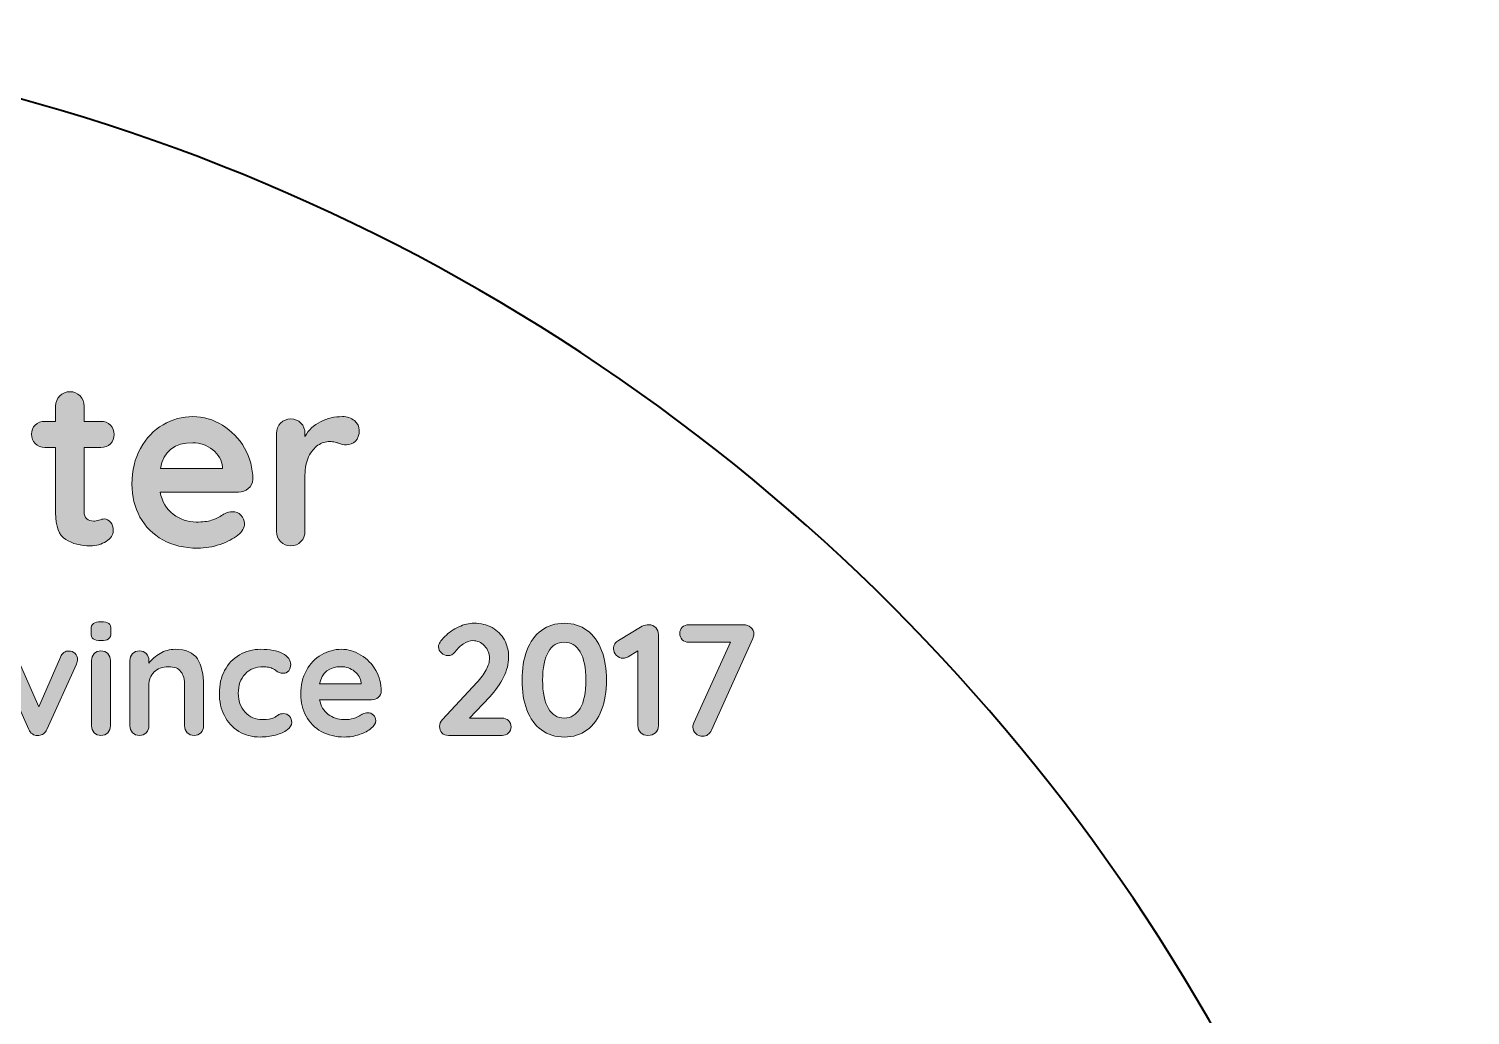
# Model space of a CAD drawing. Header units: inches. Extents: x 8 to 202, y -198 to -4.
# Drawn here: x 130.9 to 201.7, y -52.6 to -4.1 of the extents above; entities that cross this region are included whole.
import ezdxf

# ---------------------------------------------------------------- set-up
doc = ezdxf.new("R2010")
doc.units = ezdxf.units.IN
doc.header["$MEASUREMENT"] = 0
doc.layers.add('Layer 1', color=7, linetype='Continuous')
doc.layers.add('Layer 2', color=7, linetype='Continuous')

# ---------------------------------------------------------------- blocks, each defined once
blk = doc.blocks.new('block 6')
at = {"layer": 'Layer 2', "true_color": 0xffffff}
h = blk.add_hatch(color=7, dxfattribs=at)
h.dxf.hatch_style = 2
edge = h.paths.add_edge_path()
edge.add_spline(control_points=[(134.882, -28.345), (134.971, -28.449), (135.016, -28.587), (135.016, -28.758), (135.016, -28.967), (134.901, -29.144), (134.673, -29.288), (134.443, -29.431), (134.185, -29.503), (133.898, -29.503), (133.417, -29.503), (133.012, -29.4), (132.682, -29.194), (132.352, -28.989), (132.187, -28.552), (132.187, -27.885), (132.187, -27.885), (132.187, -24.672), (132.187, -24.672), (132.187, -24.672), (131.651, -24.672), (131.651, -24.672), (131.465, -24.672), (131.31, -24.61), (131.186, -24.485), (131.062, -24.361), (131, -24.206), (131, -24.02), (131, -23.841), (131.062, -23.692), (131.186, -23.572), (131.31, -23.451), (131.465, -23.391), (131.651, -23.391), (131.651, -23.391), (132.187, -23.391), (132.187, -23.391), (132.187, -23.391), (132.187, -22.646), (132.187, -22.646), (132.187, -22.444), (132.255, -22.275), (132.391, -22.14), (132.526, -22.004), (132.695, -21.936), (132.897, -21.936), (133.091, -21.936), (133.254, -22.004), (133.386, -22.14), (133.518, -22.275), (133.584, -22.444), (133.584, -22.646), (133.584, -22.646), (133.584, -23.391), (133.584, -23.391), (133.584, -23.391), (134.411, -23.391), (134.411, -23.391), (134.597, -23.391), (134.752, -23.453), (134.876, -23.577), (135, -23.702), (135.063, -23.857), (135.063, -24.043), (135.063, -24.222), (135, -24.371), (134.876, -24.491), (134.752, -24.612), (134.597, -24.672), (134.411, -24.672), (134.411, -24.672), (133.584, -24.672), (133.584, -24.672), (133.584, -24.672), (133.584, -27.827), (133.584, -27.827), (133.584, -27.99), (133.627, -28.108), (133.712, -28.182), (133.797, -28.255), (133.914, -28.292), (134.061, -28.292), (134.123, -28.292), (134.209, -28.277), (134.317, -28.246), (134.411, -28.207), (134.5, -28.187), (134.585, -28.187), (134.694, -28.187), (134.793, -28.24), (134.882, -28.345)], knot_values=[0, 0, 0, 0, 1, 1, 1, 2, 2, 2, 3, 3, 3, 4, 4, 4, 5, 5, 5, 6, 6, 6, 7, 7, 7, 8, 8, 8, 9, 9, 9, 10, 10, 10, 11, 11, 11, 12, 12, 12, 13, 13, 13, 14, 14, 14, 15, 15, 15, 16, 16, 16, 17, 17, 17, 18, 18, 18, 19, 19, 19, 20, 20, 20, 21, 21, 21, 22, 22, 22, 23, 23, 23, 24, 24, 24, 25, 25, 25, 26, 26, 26, 27, 27, 27, 28, 28, 28, 29, 29, 29, 30, 30, 30, 30], degree=3, periodic=1)
h = blk.add_hatch(color=7, dxfattribs=at)
h.dxf.hatch_style = 2
edge = h.paths.add_edge_path()
edge.add_spline(control_points=[(141.652, -26.697), (141.512, -26.814), (141.349, -26.872), (141.163, -26.872), (141.163, -26.872), (137.321, -26.872), (137.321, -26.872), (137.414, -27.33), (137.627, -27.689), (137.961, -27.949), (138.295, -28.209), (138.671, -28.339), (139.091, -28.339), (139.409, -28.339), (139.657, -28.31), (139.836, -28.252), (140.014, -28.193), (140.156, -28.131), (140.261, -28.065), (140.365, -27.999), (140.437, -27.955), (140.476, -27.931), (140.616, -27.862), (140.747, -27.827), (140.872, -27.827), (141.035, -27.827), (141.174, -27.885), (141.291, -28.001), (141.407, -28.118), (141.465, -28.253), (141.465, -28.409), (141.465, -28.618), (141.357, -28.808), (141.139, -28.979), (140.922, -29.158), (140.631, -29.309), (140.266, -29.433), (139.901, -29.557), (139.533, -29.619), (139.16, -29.619), (138.509, -29.619), (137.94, -29.484), (137.455, -29.212), (136.97, -28.94), (136.595, -28.566), (136.331, -28.089), (136.067, -27.611), (135.936, -27.074), (135.936, -26.476), (135.936, -25.809), (136.075, -25.223), (136.355, -24.718), (136.634, -24.214), (137.003, -23.828), (137.461, -23.56), (137.919, -23.292), (138.407, -23.158), (138.928, -23.158), (139.44, -23.158), (139.923, -23.298), (140.377, -23.577), (140.831, -23.857), (141.194, -24.233), (141.465, -24.707), (141.737, -25.18), (141.873, -25.692), (141.873, -26.243), (141.865, -26.43), (141.791, -26.581), (141.652, -26.697)], knot_values=[0, 0, 0, 0, 1, 1, 1, 2, 2, 2, 3, 3, 3, 4, 4, 4, 5, 5, 5, 6, 6, 6, 7, 7, 7, 8, 8, 8, 9, 9, 9, 10, 10, 10, 11, 11, 11, 12, 12, 12, 13, 13, 13, 14, 14, 14, 15, 15, 15, 16, 16, 16, 17, 17, 17, 18, 18, 18, 19, 19, 19, 20, 20, 20, 21, 21, 21, 22, 22, 22, 23, 23, 23, 23], degree=3, periodic=1)
edge = h.paths.add_edge_path()
edge.add_spline(control_points=[(137.333, -25.708), (137.333, -25.708), (140.383, -25.708), (140.383, -25.708), (140.383, -25.708), (140.383, -25.626), (140.383, -25.626), (140.352, -25.3), (140.192, -25.021), (139.905, -24.788), (139.618, -24.555), (139.292, -24.439), (138.928, -24.439), (138.027, -24.439), (137.496, -24.862), (137.333, -25.708)], knot_values=[0, 0, 0, 0, 1, 1, 1, 2, 2, 2, 3, 3, 3, 4, 4, 4, 5, 5, 5, 5], degree=3, periodic=1)
h = blk.add_hatch(color=7, dxfattribs=at)
h.dxf.hatch_style = 2
edge = h.paths.add_edge_path()
edge.add_spline(control_points=[(146.861, -23.356), (147.02, -23.488), (147.1, -23.643), (147.1, -23.822), (147.1, -24.062), (147.038, -24.243), (146.914, -24.363), (146.789, -24.484), (146.642, -24.544), (146.471, -24.544), (146.355, -24.544), (146.223, -24.517), (146.075, -24.462), (146.052, -24.454), (146, -24.439), (145.918, -24.416), (145.837, -24.392), (145.749, -24.381), (145.656, -24.381), (145.454, -24.381), (145.261, -24.443), (145.074, -24.567), (144.888, -24.691), (144.735, -24.879), (144.614, -25.131), (144.494, -25.384), (144.434, -25.684), (144.434, -26.034), (144.434, -26.034), (144.434, -28.793), (144.434, -28.793), (144.434, -28.995), (144.368, -29.164), (144.236, -29.299), (144.104, -29.435), (143.937, -29.503), (143.735, -29.503), (143.534, -29.503), (143.367, -29.435), (143.235, -29.299), (143.103, -29.164), (143.037, -28.995), (143.037, -28.793), (143.037, -28.793), (143.037, -23.985), (143.037, -23.985), (143.037, -23.783), (143.103, -23.614), (143.235, -23.478), (143.367, -23.343), (143.534, -23.275), (143.735, -23.275), (143.937, -23.275), (144.104, -23.343), (144.236, -23.478), (144.368, -23.614), (144.434, -23.783), (144.434, -23.985), (144.434, -23.985), (144.434, -24.136), (144.434, -24.136), (144.612, -23.818), (144.869, -23.575), (145.202, -23.409), (145.536, -23.242), (145.893, -23.158), (146.273, -23.158), (146.506, -23.158), (146.702, -23.224), (146.861, -23.356)], knot_values=[0, 0, 0, 0, 1, 1, 1, 2, 2, 2, 3, 3, 3, 4, 4, 4, 5, 5, 5, 6, 6, 6, 7, 7, 7, 8, 8, 8, 9, 9, 9, 10, 10, 10, 11, 11, 11, 12, 12, 12, 13, 13, 13, 14, 14, 14, 15, 15, 15, 16, 16, 16, 17, 17, 17, 18, 18, 18, 19, 19, 19, 20, 20, 20, 21, 21, 21, 22, 22, 22, 23, 23, 23, 23], degree=3, periodic=1)
h = blk.add_hatch(color=7, dxfattribs=at)
h.dxf.hatch_style = 2
edge = h.paths.add_edge_path()
edge.add_spline(control_points=[(134.035, -34.074), (133.962, -34.017), (133.926, -33.916), (133.926, -33.772), (133.926, -33.772), (133.926, -33.624), (133.926, -33.624), (133.926, -33.479), (133.965, -33.378), (134.042, -33.321), (134.12, -33.264), (134.244, -33.236), (134.415, -33.236), (134.596, -33.236), (134.723, -33.264), (134.795, -33.321), (134.868, -33.378), (134.904, -33.479), (134.904, -33.624), (134.904, -33.624), (134.904, -33.772), (134.904, -33.772), (134.904, -33.922), (134.866, -34.024), (134.791, -34.078), (134.716, -34.132), (134.588, -34.159), (134.407, -34.159), (134.231, -34.159), (134.107, -34.131), (134.035, -34.074)], knot_values=[0, 0, 0, 0, 1, 1, 1, 2, 2, 2, 3, 3, 3, 4, 4, 4, 5, 5, 5, 6, 6, 6, 7, 7, 7, 8, 8, 8, 9, 9, 9, 10, 10, 10, 10], degree=3, periodic=1)
edge = h.paths.add_edge_path()
edge.add_spline(control_points=[(134.749, -38.68), (134.661, -38.771), (134.549, -38.816), (134.415, -38.816), (134.28, -38.816), (134.169, -38.771), (134.081, -38.68), (133.993, -38.59), (133.949, -38.477), (133.949, -38.343), (133.949, -38.343), (133.949, -35.137), (133.949, -35.137), (133.949, -35.003), (133.993, -34.89), (134.081, -34.8), (134.169, -34.709), (134.28, -34.664), (134.415, -34.664), (134.549, -34.664), (134.661, -34.709), (134.749, -34.8), (134.837, -34.89), (134.881, -35.003), (134.881, -35.137), (134.881, -35.137), (134.881, -38.343), (134.881, -38.343), (134.881, -38.477), (134.837, -38.59), (134.749, -38.68)], knot_values=[0, 0, 0, 0, 1, 1, 1, 2, 2, 2, 3, 3, 3, 4, 4, 4, 5, 5, 5, 6, 6, 6, 7, 7, 7, 8, 8, 8, 9, 9, 9, 10, 10, 10, 10], degree=3, periodic=1)
h = blk.add_hatch(color=7, dxfattribs=at)
h.dxf.hatch_style = 2
edge = h.paths.add_edge_path()
edge.add_spline(control_points=[(154.431, -38.087), (154.514, -38.17), (154.555, -38.273), (154.555, -38.397), (154.555, -38.516), (154.514, -38.616), (154.431, -38.696), (154.348, -38.776), (154.245, -38.816), (154.12, -38.816), (154.12, -38.816), (151.482, -38.816), (151.482, -38.816), (151.347, -38.816), (151.241, -38.775), (151.164, -38.692), (151.086, -38.609), (151.047, -38.503), (151.047, -38.374), (151.047, -38.245), (151.094, -38.131), (151.187, -38.032), (151.187, -38.032), (152.879, -36.224), (152.879, -36.224), (153.07, -36.017), (153.221, -35.809), (153.333, -35.599), (153.444, -35.39), (153.5, -35.197), (153.5, -35.021), (153.5, -34.788), (153.417, -34.586), (153.251, -34.416), (153.086, -34.245), (152.894, -34.159), (152.677, -34.159), (152.527, -34.159), (152.375, -34.21), (152.223, -34.311), (152.07, -34.412), (151.932, -34.545), (151.807, -34.711), (151.714, -34.835), (151.596, -34.897), (151.451, -34.897), (151.337, -34.897), (151.232, -34.853), (151.136, -34.765), (151.041, -34.677), (150.993, -34.579), (150.993, -34.47), (150.993, -34.392), (151.019, -34.313), (151.07, -34.233), (151.122, -34.153), (151.2, -34.061), (151.303, -33.958), (151.5, -33.761), (151.728, -33.603), (151.986, -33.484), (152.245, -33.365), (152.493, -33.306), (152.731, -33.306), (153.072, -33.306), (153.373, -33.378), (153.631, -33.523), (153.89, -33.668), (154.089, -33.867), (154.229, -34.121), (154.369, -34.374), (154.439, -34.661), (154.439, -34.982), (154.439, -35.298), (154.355, -35.622), (154.187, -35.956), (154.019, -36.29), (153.792, -36.609), (153.507, -36.915), (153.507, -36.915), (152.522, -37.963), (152.522, -37.963), (152.522, -37.963), (154.12, -37.963), (154.12, -37.963), (154.245, -37.963), (154.348, -38.004), (154.431, -38.087)], knot_values=[0, 0, 0, 0, 1, 1, 1, 2, 2, 2, 3, 3, 3, 4, 4, 4, 5, 5, 5, 6, 6, 6, 7, 7, 7, 8, 8, 8, 9, 9, 9, 10, 10, 10, 11, 11, 11, 12, 12, 12, 13, 13, 13, 14, 14, 14, 15, 15, 15, 16, 16, 16, 17, 17, 17, 18, 18, 18, 19, 19, 19, 20, 20, 20, 21, 21, 21, 22, 22, 22, 23, 23, 23, 24, 24, 24, 25, 25, 25, 26, 26, 26, 27, 27, 27, 28, 28, 28, 29, 29, 29, 29], degree=3, periodic=1)
h = blk.add_hatch(color=7, dxfattribs=at)
h.dxf.hatch_style = 2
edge = h.paths.add_edge_path()
edge.add_spline(control_points=[(156.049, -38.545), (155.736, -38.312), (155.5, -37.985), (155.339, -37.563), (155.179, -37.141), (155.099, -36.654), (155.099, -36.1), (155.099, -35.546), (155.179, -35.059), (155.339, -34.637), (155.5, -34.215), (155.736, -33.888), (156.049, -33.655), (156.362, -33.422), (156.736, -33.306), (157.171, -33.306), (157.606, -33.306), (157.979, -33.422), (158.292, -33.655), (158.605, -33.888), (158.842, -34.215), (159.003, -34.637), (159.163, -35.059), (159.243, -35.546), (159.243, -36.1), (159.243, -36.654), (159.163, -37.141), (159.003, -37.563), (158.842, -37.985), (158.605, -38.312), (158.292, -38.545), (157.979, -38.777), (157.606, -38.894), (157.171, -38.894), (156.736, -38.894), (156.362, -38.777), (156.049, -38.545)], knot_values=[0, 0, 0, 0, 1, 1, 1, 2, 2, 2, 3, 3, 3, 4, 4, 4, 5, 5, 5, 6, 6, 6, 7, 7, 7, 8, 8, 8, 9, 9, 9, 10, 10, 10, 11, 11, 11, 12, 12, 12, 12], degree=3, periodic=1)
edge = h.paths.add_edge_path()
edge.add_spline(control_points=[(157.951, -37.489), (158.14, -37.174), (158.234, -36.71), (158.234, -36.1), (158.234, -35.489), (158.14, -35.026), (157.951, -34.711), (157.762, -34.395), (157.502, -34.237), (157.171, -34.237), (156.84, -34.237), (156.58, -34.395), (156.391, -34.711), (156.202, -35.026), (156.108, -35.489), (156.108, -36.1), (156.108, -36.71), (156.202, -37.174), (156.391, -37.489), (156.58, -37.805), (156.84, -37.963), (157.171, -37.963), (157.502, -37.963), (157.762, -37.805), (157.951, -37.489)], knot_values=[0, 0, 0, 0, 1, 1, 1, 2, 2, 2, 3, 3, 3, 4, 4, 4, 5, 5, 5, 6, 6, 6, 7, 7, 7, 8, 8, 8, 8], degree=3, periodic=1)
h = blk.add_hatch(color=7, dxfattribs=at)
h.dxf.hatch_style = 2
edge = h.paths.add_edge_path()
edge.add_spline(control_points=[(161.665, -33.519), (161.752, -33.61), (161.796, -33.722), (161.796, -33.857), (161.796, -33.857), (161.796, -38.343), (161.796, -38.343), (161.796, -38.477), (161.747, -38.59), (161.649, -38.68), (161.551, -38.771), (161.429, -38.816), (161.284, -38.816), (161.139, -38.816), (161.02, -38.771), (160.927, -38.68), (160.834, -38.59), (160.787, -38.477), (160.787, -38.343), (160.787, -38.343), (160.787, -34.664), (160.787, -34.664), (160.787, -34.664), (160.306, -34.959), (160.306, -34.959), (160.229, -35.006), (160.146, -35.029), (160.058, -35.029), (159.929, -35.029), (159.818, -34.98), (159.728, -34.881), (159.637, -34.783), (159.592, -34.675), (159.592, -34.555), (159.592, -34.473), (159.614, -34.395), (159.658, -34.323), (159.702, -34.25), (159.76, -34.193), (159.833, -34.152), (159.833, -34.152), (161.005, -33.453), (161.005, -33.453), (161.093, -33.407), (161.204, -33.383), (161.338, -33.383), (161.468, -33.383), (161.576, -33.429), (161.665, -33.519)], knot_values=[0, 0, 0, 0, 1, 1, 1, 2, 2, 2, 3, 3, 3, 4, 4, 4, 5, 5, 5, 6, 6, 6, 7, 7, 7, 8, 8, 8, 9, 9, 9, 10, 10, 10, 11, 11, 11, 12, 12, 12, 13, 13, 13, 14, 14, 14, 15, 15, 15, 16, 16, 16, 16], degree=3, periodic=1)
h = blk.add_hatch(color=7, dxfattribs=at)
h.dxf.hatch_style = 2
edge = h.paths.add_edge_path()
edge.add_spline(control_points=[(166.333, -33.511), (166.434, -33.597), (166.484, -33.707), (166.484, -33.841), (166.484, -33.909), (166.468, -33.978), (166.437, -34.051), (166.437, -34.051), (164.396, -38.56), (164.396, -38.56), (164.36, -38.653), (164.303, -38.726), (164.226, -38.777), (164.148, -38.829), (164.063, -38.855), (163.969, -38.855), (163.84, -38.855), (163.727, -38.811), (163.632, -38.723), (163.536, -38.635), (163.488, -38.529), (163.488, -38.405), (163.488, -38.333), (163.504, -38.263), (163.535, -38.195), (163.535, -38.195), (165.343, -34.237), (165.343, -34.237), (165.343, -34.237), (163.279, -34.237), (163.279, -34.237), (163.155, -34.237), (163.051, -34.196), (162.968, -34.113), (162.885, -34.03), (162.844, -33.927), (162.844, -33.803), (162.844, -33.684), (162.885, -33.584), (162.968, -33.504), (163.051, -33.424), (163.155, -33.383), (163.279, -33.383), (163.279, -33.383), (165.98, -33.383), (165.98, -33.383), (166.114, -33.383), (166.232, -33.426), (166.333, -33.511)], knot_values=[0, 0, 0, 0, 1, 1, 1, 2, 2, 2, 3, 3, 3, 4, 4, 4, 5, 5, 5, 6, 6, 6, 7, 7, 7, 8, 8, 8, 9, 9, 9, 10, 10, 10, 11, 11, 11, 12, 12, 12, 13, 13, 13, 14, 14, 14, 15, 15, 15, 16, 16, 16, 16], degree=3, periodic=1)
h = blk.add_hatch(color=7, dxfattribs=at)
h.dxf.hatch_style = 2
edge = h.paths.add_edge_path()
edge.add_spline(control_points=[(133.142, -34.792), (133.225, -34.872), (133.266, -34.972), (133.266, -35.091), (133.266, -35.153), (133.246, -35.231), (133.204, -35.324), (133.204, -35.324), (131.753, -38.521), (131.753, -38.521), (131.717, -38.609), (131.664, -38.679), (131.594, -38.731), (131.524, -38.783), (131.445, -38.811), (131.357, -38.816), (131.357, -38.816), (131.287, -38.824), (131.287, -38.824), (131.199, -38.824), (131.118, -38.797), (131.043, -38.743), (130.968, -38.688), (130.91, -38.615), (130.868, -38.521), (130.868, -38.521), (129.425, -35.324), (129.425, -35.324), (129.388, -35.241), (129.37, -35.158), (129.37, -35.075), (129.37, -34.972), (129.414, -34.877), (129.502, -34.792), (129.59, -34.707), (129.699, -34.664), (129.828, -34.664), (129.926, -34.664), (130.017, -34.69), (130.1, -34.742), (130.183, -34.793), (130.245, -34.866), (130.286, -34.959), (130.286, -34.959), (131.357, -37.411), (131.357, -37.411), (131.357, -37.411), (132.421, -34.967), (132.421, -34.967), (132.462, -34.869), (132.519, -34.793), (132.591, -34.742), (132.664, -34.69), (132.744, -34.667), (132.832, -34.672), (132.956, -34.672), (133.059, -34.712), (133.142, -34.792)], knot_values=[0, 0, 0, 0, 1, 1, 1, 2, 2, 2, 3, 3, 3, 4, 4, 4, 5, 5, 5, 6, 6, 6, 7, 7, 7, 8, 8, 8, 9, 9, 9, 10, 10, 10, 11, 11, 11, 12, 12, 12, 13, 13, 13, 14, 14, 14, 15, 15, 15, 16, 16, 16, 17, 17, 17, 18, 18, 18, 19, 19, 19, 19], degree=3, periodic=1)
h = blk.add_hatch(color=7, dxfattribs=at)
h.dxf.hatch_style = 2
edge = h.paths.add_edge_path()
edge.add_spline(control_points=[(139.149, -35.056), (139.351, -35.369), (139.452, -35.802), (139.452, -36.356), (139.452, -36.356), (139.452, -38.343), (139.452, -38.343), (139.452, -38.477), (139.408, -38.59), (139.32, -38.68), (139.232, -38.771), (139.121, -38.816), (138.986, -38.816), (138.852, -38.816), (138.74, -38.771), (138.653, -38.68), (138.564, -38.59), (138.521, -38.477), (138.521, -38.343), (138.521, -38.343), (138.521, -36.356), (138.521, -36.356), (138.521, -36.072), (138.461, -35.848), (138.342, -35.685), (138.223, -35.522), (138.019, -35.44), (137.729, -35.44), (137.429, -35.44), (137.193, -35.527), (137.023, -35.7), (136.852, -35.874), (136.767, -36.092), (136.767, -36.356), (136.767, -36.356), (136.767, -38.343), (136.767, -38.343), (136.767, -38.477), (136.723, -38.59), (136.635, -38.68), (136.547, -38.771), (136.435, -38.816), (136.301, -38.816), (136.166, -38.816), (136.055, -38.771), (135.967, -38.68), (135.879, -38.59), (135.835, -38.477), (135.835, -38.343), (135.835, -38.343), (135.835, -35.137), (135.835, -35.137), (135.835, -35.003), (135.879, -34.89), (135.967, -34.8), (136.055, -34.709), (136.166, -34.664), (136.301, -34.664), (136.435, -34.664), (136.547, -34.709), (136.635, -34.8), (136.723, -34.89), (136.767, -35.003), (136.767, -35.137), (136.767, -35.137), (136.767, -35.269), (136.767, -35.269), (136.906, -35.083), (137.089, -34.923), (137.314, -34.788), (137.539, -34.654), (137.786, -34.586), (138.055, -34.586), (138.583, -34.586), (138.947, -34.743), (139.149, -35.056)], knot_values=[0, 0, 0, 0, 1, 1, 1, 2, 2, 2, 3, 3, 3, 4, 4, 4, 5, 5, 5, 6, 6, 6, 7, 7, 7, 8, 8, 8, 9, 9, 9, 10, 10, 10, 11, 11, 11, 12, 12, 12, 13, 13, 13, 14, 14, 14, 15, 15, 15, 16, 16, 16, 17, 17, 17, 18, 18, 18, 19, 19, 19, 20, 20, 20, 21, 21, 21, 22, 22, 22, 23, 23, 23, 24, 24, 24, 25, 25, 25, 25], degree=3, periodic=1)
h = blk.add_hatch(color=7, dxfattribs=at)
h.dxf.hatch_style = 2
edge = h.paths.add_edge_path()
edge.add_spline(control_points=[(143.332, -34.792), (143.601, -34.929), (143.736, -35.112), (143.736, -35.339), (143.736, -35.453), (143.702, -35.553), (143.635, -35.638), (143.568, -35.723), (143.48, -35.766), (143.371, -35.766), (143.288, -35.766), (143.221, -35.754), (143.169, -35.731), (143.118, -35.708), (143.067, -35.677), (143.018, -35.638), (142.969, -35.599), (142.921, -35.567), (142.874, -35.541), (142.823, -35.515), (142.746, -35.492), (142.646, -35.471), (142.545, -35.451), (142.463, -35.44), (142.401, -35.44), (142.013, -35.44), (141.709, -35.56), (141.489, -35.801), (141.269, -36.042), (141.159, -36.356), (141.159, -36.744), (141.159, -37.117), (141.27, -37.426), (141.493, -37.671), (141.715, -37.917), (142, -38.04), (142.347, -38.04), (142.6, -38.04), (142.789, -38.009), (142.913, -37.947), (142.944, -37.932), (142.987, -37.904), (143.041, -37.866), (143.096, -37.827), (143.146, -37.797), (143.193, -37.776), (143.239, -37.756), (143.296, -37.745), (143.364, -37.745), (143.493, -37.745), (143.595, -37.787), (143.67, -37.869), (143.745, -37.952), (143.783, -38.058), (143.783, -38.188), (143.783, -38.312), (143.71, -38.428), (143.565, -38.537), (143.42, -38.646), (143.229, -38.732), (142.991, -38.797), (142.753, -38.862), (142.499, -38.894), (142.23, -38.894), (141.832, -38.894), (141.481, -38.801), (141.179, -38.615), (140.876, -38.428), (140.642, -38.171), (140.476, -37.842), (140.311, -37.514), (140.228, -37.148), (140.228, -36.744), (140.228, -36.325), (140.315, -35.952), (140.488, -35.626), (140.661, -35.301), (140.903, -35.046), (141.214, -34.862), (141.524, -34.678), (141.876, -34.586), (142.269, -34.586), (142.709, -34.586), (143.063, -34.655), (143.332, -34.792)], knot_values=[0, 0, 0, 0, 1, 1, 1, 2, 2, 2, 3, 3, 3, 4, 4, 4, 5, 5, 5, 6, 6, 6, 7, 7, 7, 8, 8, 8, 9, 9, 9, 10, 10, 10, 11, 11, 11, 12, 12, 12, 13, 13, 13, 14, 14, 14, 15, 15, 15, 16, 16, 16, 17, 17, 17, 18, 18, 18, 19, 19, 19, 20, 20, 20, 21, 21, 21, 22, 22, 22, 23, 23, 23, 24, 24, 24, 25, 25, 25, 26, 26, 26, 27, 27, 27, 28, 28, 28, 28], degree=3, periodic=1)
h = blk.add_hatch(color=7, dxfattribs=at)
h.dxf.hatch_style = 2
edge = h.paths.add_edge_path()
edge.add_spline(control_points=[(148.036, -36.946), (147.943, -37.023), (147.834, -37.062), (147.71, -37.062), (147.71, -37.062), (145.149, -37.062), (145.149, -37.062), (145.211, -37.368), (145.353, -37.607), (145.575, -37.78), (145.798, -37.954), (146.049, -38.04), (146.328, -38.04), (146.54, -38.04), (146.706, -38.021), (146.825, -37.982), (146.944, -37.943), (147.038, -37.902), (147.108, -37.858), (147.178, -37.814), (147.226, -37.784), (147.252, -37.768), (147.345, -37.722), (147.433, -37.699), (147.516, -37.699), (147.624, -37.699), (147.717, -37.737), (147.795, -37.815), (147.873, -37.893), (147.912, -37.983), (147.912, -38.087), (147.912, -38.226), (147.839, -38.353), (147.694, -38.467), (147.549, -38.586), (147.355, -38.687), (147.112, -38.77), (146.869, -38.852), (146.623, -38.894), (146.375, -38.894), (145.94, -38.894), (145.561, -38.803), (145.238, -38.622), (144.914, -38.441), (144.665, -38.191), (144.489, -37.873), (144.313, -37.555), (144.225, -37.197), (144.225, -36.798), (144.225, -36.353), (144.318, -35.963), (144.504, -35.626), (144.691, -35.29), (144.936, -35.033), (145.242, -34.854), (145.547, -34.676), (145.873, -34.586), (146.219, -34.586), (146.561, -34.586), (146.883, -34.68), (147.186, -34.866), (147.488, -35.052), (147.73, -35.303), (147.912, -35.619), (148.093, -35.934), (148.183, -36.276), (148.183, -36.643), (148.178, -36.767), (148.129, -36.868), (148.036, -36.946)], knot_values=[0, 0, 0, 0, 1, 1, 1, 2, 2, 2, 3, 3, 3, 4, 4, 4, 5, 5, 5, 6, 6, 6, 7, 7, 7, 8, 8, 8, 9, 9, 9, 10, 10, 10, 11, 11, 11, 12, 12, 12, 13, 13, 13, 14, 14, 14, 15, 15, 15, 16, 16, 16, 17, 17, 17, 18, 18, 18, 19, 19, 19, 20, 20, 20, 21, 21, 21, 22, 22, 22, 23, 23, 23, 23], degree=3, periodic=1)
edge = h.paths.add_edge_path()
edge.add_spline(control_points=[(145.156, -36.286), (145.156, -36.286), (147.19, -36.286), (147.19, -36.286), (147.19, -36.286), (147.19, -36.232), (147.19, -36.232), (147.169, -36.015), (147.063, -35.828), (146.871, -35.673), (146.68, -35.518), (146.463, -35.44), (146.219, -35.44), (145.619, -35.44), (145.265, -35.722), (145.156, -36.286)], knot_values=[0, 0, 0, 0, 1, 1, 1, 2, 2, 2, 3, 3, 3, 4, 4, 4, 5, 5, 5, 5], degree=3, periodic=1)
at = {"layer": 'Layer 2', "lineweight": 0}
for points, knots in [([(134.882, -28.345), (134.971, -28.449), (135.016, -28.587), (135.016, -28.758), (135.016, -28.967), (134.901, -29.144), (134.673, -29.288), (134.443, -29.431), (134.185, -29.503), (133.898, -29.503), (133.417, -29.503), (133.012, -29.4), (132.682, -29.194), (132.352, -28.989), (132.187, -28.552), (132.187, -27.885), (132.187, -27.885), (132.187, -24.672), (132.187, -24.672), (132.187, -24.672), (131.651, -24.672), (131.651, -24.672), (131.465, -24.672), (131.31, -24.61), (131.186, -24.485), (131.062, -24.361), (131, -24.206), (131, -24.02), (131, -23.841), (131.062, -23.692), (131.186, -23.572), (131.31, -23.451), (131.465, -23.391), (131.651, -23.391), (131.651, -23.391), (132.187, -23.391), (132.187, -23.391), (132.187, -23.391), (132.187, -22.646), (132.187, -22.646), (132.187, -22.444), (132.255, -22.275), (132.391, -22.14), (132.526, -22.004), (132.695, -21.936), (132.897, -21.936), (133.091, -21.936), (133.254, -22.004), (133.386, -22.14), (133.518, -22.275), (133.584, -22.444), (133.584, -22.646), (133.584, -22.646), (133.584, -23.391), (133.584, -23.391), (133.584, -23.391), (134.411, -23.391), (134.411, -23.391), (134.597, -23.391), (134.752, -23.453), (134.876, -23.577), (135, -23.702), (135.063, -23.857), (135.063, -24.043), (135.063, -24.222), (135, -24.371), (134.876, -24.491), (134.752, -24.612), (134.597, -24.672), (134.411, -24.672), (134.411, -24.672), (133.584, -24.672), (133.584, -24.672), (133.584, -24.672), (133.584, -27.827), (133.584, -27.827), (133.584, -27.99), (133.627, -28.108), (133.712, -28.182), (133.797, -28.255), (133.914, -28.292), (134.061, -28.292), (134.123, -28.292), (134.209, -28.277), (134.317, -28.246), (134.411, -28.207), (134.5, -28.187), (134.585, -28.187), (134.694, -28.187), (134.793, -28.24), (134.882, -28.345)], [0, 0, 0, 0, 1, 1, 1, 2, 2, 2, 3, 3, 3, 4, 4, 4, 5, 5, 5, 6, 6, 6, 7, 7, 7, 8, 8, 8, 9, 9, 9, 10, 10, 10, 11, 11, 11, 12, 12, 12, 13, 13, 13, 14, 14, 14, 15, 15, 15, 16, 16, 16, 17, 17, 17, 18, 18, 18, 19, 19, 19, 20, 20, 20, 21, 21, 21, 22, 22, 22, 23, 23, 23, 24, 24, 24, 25, 25, 25, 26, 26, 26, 27, 27, 27, 28, 28, 28, 29, 29, 29, 30, 30, 30, 30]), ([(141.652, -26.697), (141.512, -26.814), (141.349, -26.872), (141.163, -26.872), (141.163, -26.872), (137.321, -26.872), (137.321, -26.872), (137.414, -27.33), (137.627, -27.689), (137.961, -27.949), (138.295, -28.209), (138.671, -28.339), (139.091, -28.339), (139.409, -28.339), (139.657, -28.31), (139.836, -28.252), (140.014, -28.193), (140.156, -28.131), (140.261, -28.065), (140.365, -27.999), (140.437, -27.955), (140.476, -27.931), (140.616, -27.862), (140.747, -27.827), (140.872, -27.827), (141.035, -27.827), (141.174, -27.885), (141.291, -28.001), (141.407, -28.118), (141.465, -28.253), (141.465, -28.409), (141.465, -28.618), (141.357, -28.808), (141.139, -28.979), (140.922, -29.158), (140.631, -29.309), (140.266, -29.433), (139.901, -29.557), (139.533, -29.619), (139.16, -29.619), (138.509, -29.619), (137.94, -29.484), (137.455, -29.212), (136.97, -28.94), (136.595, -28.566), (136.331, -28.089), (136.067, -27.611), (135.936, -27.074), (135.936, -26.476), (135.936, -25.809), (136.075, -25.223), (136.355, -24.718), (136.634, -24.214), (137.003, -23.828), (137.461, -23.56), (137.919, -23.292), (138.407, -23.158), (138.928, -23.158), (139.44, -23.158), (139.923, -23.298), (140.377, -23.577), (140.831, -23.857), (141.194, -24.233), (141.465, -24.707), (141.737, -25.18), (141.873, -25.692), (141.873, -26.243), (141.865, -26.43), (141.791, -26.581), (141.652, -26.697)], [0, 0, 0, 0, 1, 1, 1, 2, 2, 2, 3, 3, 3, 4, 4, 4, 5, 5, 5, 6, 6, 6, 7, 7, 7, 8, 8, 8, 9, 9, 9, 10, 10, 10, 11, 11, 11, 12, 12, 12, 13, 13, 13, 14, 14, 14, 15, 15, 15, 16, 16, 16, 17, 17, 17, 18, 18, 18, 19, 19, 19, 20, 20, 20, 21, 21, 21, 22, 22, 22, 23, 23, 23, 23]), ([(146.861, -23.356), (147.02, -23.488), (147.1, -23.643), (147.1, -23.822), (147.1, -24.062), (147.038, -24.243), (146.914, -24.363), (146.789, -24.484), (146.642, -24.544), (146.471, -24.544), (146.355, -24.544), (146.223, -24.517), (146.075, -24.462), (146.052, -24.454), (146, -24.439), (145.918, -24.416), (145.837, -24.392), (145.749, -24.381), (145.656, -24.381), (145.454, -24.381), (145.261, -24.443), (145.074, -24.567), (144.888, -24.691), (144.735, -24.879), (144.614, -25.131), (144.494, -25.384), (144.434, -25.684), (144.434, -26.034), (144.434, -26.034), (144.434, -28.793), (144.434, -28.793), (144.434, -28.995), (144.368, -29.164), (144.236, -29.299), (144.104, -29.435), (143.937, -29.503), (143.735, -29.503), (143.534, -29.503), (143.367, -29.435), (143.235, -29.299), (143.103, -29.164), (143.037, -28.995), (143.037, -28.793), (143.037, -28.793), (143.037, -23.985), (143.037, -23.985), (143.037, -23.783), (143.103, -23.614), (143.235, -23.478), (143.367, -23.343), (143.534, -23.275), (143.735, -23.275), (143.937, -23.275), (144.104, -23.343), (144.236, -23.478), (144.368, -23.614), (144.434, -23.783), (144.434, -23.985), (144.434, -23.985), (144.434, -24.136), (144.434, -24.136), (144.612, -23.818), (144.869, -23.575), (145.202, -23.409), (145.536, -23.242), (145.893, -23.158), (146.273, -23.158), (146.506, -23.158), (146.702, -23.224), (146.861, -23.356)], [0, 0, 0, 0, 1, 1, 1, 2, 2, 2, 3, 3, 3, 4, 4, 4, 5, 5, 5, 6, 6, 6, 7, 7, 7, 8, 8, 8, 9, 9, 9, 10, 10, 10, 11, 11, 11, 12, 12, 12, 13, 13, 13, 14, 14, 14, 15, 15, 15, 16, 16, 16, 17, 17, 17, 18, 18, 18, 19, 19, 19, 20, 20, 20, 21, 21, 21, 22, 22, 22, 23, 23, 23, 23]), ([(137.333, -25.708), (137.333, -25.708), (140.383, -25.708), (140.383, -25.708), (140.383, -25.708), (140.383, -25.626), (140.383, -25.626), (140.352, -25.3), (140.192, -25.021), (139.905, -24.788), (139.618, -24.555), (139.292, -24.439), (138.928, -24.439), (138.027, -24.439), (137.496, -24.862), (137.333, -25.708)], [0, 0, 0, 0, 1, 1, 1, 2, 2, 2, 3, 3, 3, 4, 4, 4, 5, 5, 5, 5]), ([(134.035, -34.074), (133.962, -34.017), (133.926, -33.916), (133.926, -33.772), (133.926, -33.772), (133.926, -33.624), (133.926, -33.624), (133.926, -33.479), (133.965, -33.378), (134.042, -33.321), (134.12, -33.264), (134.244, -33.236), (134.415, -33.236), (134.596, -33.236), (134.723, -33.264), (134.795, -33.321), (134.868, -33.378), (134.904, -33.479), (134.904, -33.624), (134.904, -33.624), (134.904, -33.772), (134.904, -33.772), (134.904, -33.922), (134.866, -34.024), (134.791, -34.078), (134.716, -34.132), (134.588, -34.159), (134.407, -34.159), (134.231, -34.159), (134.107, -34.131), (134.035, -34.074)], [0, 0, 0, 0, 1, 1, 1, 2, 2, 2, 3, 3, 3, 4, 4, 4, 5, 5, 5, 6, 6, 6, 7, 7, 7, 8, 8, 8, 9, 9, 9, 10, 10, 10, 10]), ([(154.431, -38.087), (154.514, -38.17), (154.555, -38.273), (154.555, -38.397), (154.555, -38.516), (154.514, -38.616), (154.431, -38.696), (154.348, -38.776), (154.245, -38.816), (154.12, -38.816), (154.12, -38.816), (151.482, -38.816), (151.482, -38.816), (151.347, -38.816), (151.241, -38.775), (151.164, -38.692), (151.086, -38.609), (151.047, -38.503), (151.047, -38.374), (151.047, -38.245), (151.094, -38.131), (151.187, -38.032), (151.187, -38.032), (152.879, -36.224), (152.879, -36.224), (153.07, -36.017), (153.221, -35.809), (153.333, -35.599), (153.444, -35.39), (153.5, -35.197), (153.5, -35.021), (153.5, -34.788), (153.417, -34.586), (153.251, -34.416), (153.086, -34.245), (152.894, -34.159), (152.677, -34.159), (152.527, -34.159), (152.375, -34.21), (152.223, -34.311), (152.07, -34.412), (151.932, -34.545), (151.807, -34.711), (151.714, -34.835), (151.596, -34.897), (151.451, -34.897), (151.337, -34.897), (151.232, -34.853), (151.136, -34.765), (151.041, -34.677), (150.993, -34.579), (150.993, -34.47), (150.993, -34.392), (151.019, -34.313), (151.07, -34.233), (151.122, -34.153), (151.2, -34.061), (151.303, -33.958), (151.5, -33.761), (151.728, -33.603), (151.986, -33.484), (152.245, -33.365), (152.493, -33.306), (152.731, -33.306), (153.072, -33.306), (153.373, -33.378), (153.631, -33.523), (153.89, -33.668), (154.089, -33.867), (154.229, -34.121), (154.369, -34.374), (154.439, -34.661), (154.439, -34.982), (154.439, -35.298), (154.355, -35.622), (154.187, -35.956), (154.019, -36.29), (153.792, -36.609), (153.507, -36.915), (153.507, -36.915), (152.522, -37.963), (152.522, -37.963), (152.522, -37.963), (154.12, -37.963), (154.12, -37.963), (154.245, -37.963), (154.348, -38.004), (154.431, -38.087)], [0, 0, 0, 0, 1, 1, 1, 2, 2, 2, 3, 3, 3, 4, 4, 4, 5, 5, 5, 6, 6, 6, 7, 7, 7, 8, 8, 8, 9, 9, 9, 10, 10, 10, 11, 11, 11, 12, 12, 12, 13, 13, 13, 14, 14, 14, 15, 15, 15, 16, 16, 16, 17, 17, 17, 18, 18, 18, 19, 19, 19, 20, 20, 20, 21, 21, 21, 22, 22, 22, 23, 23, 23, 24, 24, 24, 25, 25, 25, 26, 26, 26, 27, 27, 27, 28, 28, 28, 29, 29, 29, 29]), ([(156.049, -38.545), (155.736, -38.312), (155.5, -37.985), (155.339, -37.563), (155.179, -37.141), (155.099, -36.654), (155.099, -36.1), (155.099, -35.546), (155.179, -35.059), (155.339, -34.637), (155.5, -34.215), (155.736, -33.888), (156.049, -33.655), (156.362, -33.422), (156.736, -33.306), (157.171, -33.306), (157.606, -33.306), (157.979, -33.422), (158.292, -33.655), (158.605, -33.888), (158.842, -34.215), (159.003, -34.637), (159.163, -35.059), (159.243, -35.546), (159.243, -36.1), (159.243, -36.654), (159.163, -37.141), (159.003, -37.563), (158.842, -37.985), (158.605, -38.312), (158.292, -38.545), (157.979, -38.777), (157.606, -38.894), (157.171, -38.894), (156.736, -38.894), (156.362, -38.777), (156.049, -38.545)], [0, 0, 0, 0, 1, 1, 1, 2, 2, 2, 3, 3, 3, 4, 4, 4, 5, 5, 5, 6, 6, 6, 7, 7, 7, 8, 8, 8, 9, 9, 9, 10, 10, 10, 11, 11, 11, 12, 12, 12, 12]), ([(161.665, -33.519), (161.752, -33.61), (161.796, -33.722), (161.796, -33.857), (161.796, -33.857), (161.796, -38.343), (161.796, -38.343), (161.796, -38.477), (161.747, -38.59), (161.649, -38.68), (161.551, -38.771), (161.429, -38.816), (161.284, -38.816), (161.139, -38.816), (161.02, -38.771), (160.927, -38.68), (160.834, -38.59), (160.787, -38.477), (160.787, -38.343), (160.787, -38.343), (160.787, -34.664), (160.787, -34.664), (160.787, -34.664), (160.306, -34.959), (160.306, -34.959), (160.229, -35.006), (160.146, -35.029), (160.058, -35.029), (159.929, -35.029), (159.818, -34.98), (159.728, -34.881), (159.637, -34.783), (159.592, -34.675), (159.592, -34.555), (159.592, -34.473), (159.614, -34.395), (159.658, -34.323), (159.702, -34.25), (159.76, -34.193), (159.833, -34.152), (159.833, -34.152), (161.005, -33.453), (161.005, -33.453), (161.093, -33.407), (161.204, -33.383), (161.338, -33.383), (161.468, -33.383), (161.576, -33.429), (161.665, -33.519)], [0, 0, 0, 0, 1, 1, 1, 2, 2, 2, 3, 3, 3, 4, 4, 4, 5, 5, 5, 6, 6, 6, 7, 7, 7, 8, 8, 8, 9, 9, 9, 10, 10, 10, 11, 11, 11, 12, 12, 12, 13, 13, 13, 14, 14, 14, 15, 15, 15, 16, 16, 16, 16]), ([(166.333, -33.511), (166.434, -33.597), (166.484, -33.707), (166.484, -33.841), (166.484, -33.909), (166.468, -33.978), (166.437, -34.051), (166.437, -34.051), (164.396, -38.56), (164.396, -38.56), (164.36, -38.653), (164.303, -38.726), (164.226, -38.777), (164.148, -38.829), (164.063, -38.855), (163.969, -38.855), (163.84, -38.855), (163.727, -38.811), (163.632, -38.723), (163.536, -38.635), (163.488, -38.529), (163.488, -38.405), (163.488, -38.333), (163.504, -38.263), (163.535, -38.195), (163.535, -38.195), (165.343, -34.237), (165.343, -34.237), (165.343, -34.237), (163.279, -34.237), (163.279, -34.237), (163.155, -34.237), (163.051, -34.196), (162.968, -34.113), (162.885, -34.03), (162.844, -33.927), (162.844, -33.803), (162.844, -33.684), (162.885, -33.584), (162.968, -33.504), (163.051, -33.424), (163.155, -33.383), (163.279, -33.383), (163.279, -33.383), (165.98, -33.383), (165.98, -33.383), (166.114, -33.383), (166.232, -33.426), (166.333, -33.511)], [0, 0, 0, 0, 1, 1, 1, 2, 2, 2, 3, 3, 3, 4, 4, 4, 5, 5, 5, 6, 6, 6, 7, 7, 7, 8, 8, 8, 9, 9, 9, 10, 10, 10, 11, 11, 11, 12, 12, 12, 13, 13, 13, 14, 14, 14, 15, 15, 15, 16, 16, 16, 16]), ([(133.142, -34.792), (133.225, -34.872), (133.266, -34.972), (133.266, -35.091), (133.266, -35.153), (133.246, -35.231), (133.204, -35.324), (133.204, -35.324), (131.753, -38.521), (131.753, -38.521), (131.717, -38.609), (131.664, -38.679), (131.594, -38.731), (131.524, -38.783), (131.445, -38.811), (131.357, -38.816), (131.357, -38.816), (131.287, -38.824), (131.287, -38.824), (131.199, -38.824), (131.118, -38.797), (131.043, -38.743), (130.968, -38.688), (130.91, -38.615), (130.868, -38.521), (130.868, -38.521), (129.425, -35.324), (129.425, -35.324), (129.388, -35.241), (129.37, -35.158), (129.37, -35.075), (129.37, -34.972), (129.414, -34.877), (129.502, -34.792), (129.59, -34.707), (129.699, -34.664), (129.828, -34.664), (129.926, -34.664), (130.017, -34.69), (130.1, -34.742), (130.183, -34.793), (130.245, -34.866), (130.286, -34.959), (130.286, -34.959), (131.357, -37.411), (131.357, -37.411), (131.357, -37.411), (132.421, -34.967), (132.421, -34.967), (132.462, -34.869), (132.519, -34.793), (132.591, -34.742), (132.664, -34.69), (132.744, -34.667), (132.832, -34.672), (132.956, -34.672), (133.059, -34.712), (133.142, -34.792)], [0, 0, 0, 0, 1, 1, 1, 2, 2, 2, 3, 3, 3, 4, 4, 4, 5, 5, 5, 6, 6, 6, 7, 7, 7, 8, 8, 8, 9, 9, 9, 10, 10, 10, 11, 11, 11, 12, 12, 12, 13, 13, 13, 14, 14, 14, 15, 15, 15, 16, 16, 16, 17, 17, 17, 18, 18, 18, 19, 19, 19, 19]), ([(134.749, -38.68), (134.661, -38.771), (134.549, -38.816), (134.415, -38.816), (134.28, -38.816), (134.169, -38.771), (134.081, -38.68), (133.993, -38.59), (133.949, -38.477), (133.949, -38.343), (133.949, -38.343), (133.949, -35.137), (133.949, -35.137), (133.949, -35.003), (133.993, -34.89), (134.081, -34.8), (134.169, -34.709), (134.28, -34.664), (134.415, -34.664), (134.549, -34.664), (134.661, -34.709), (134.749, -34.8), (134.837, -34.89), (134.881, -35.003), (134.881, -35.137), (134.881, -35.137), (134.881, -38.343), (134.881, -38.343), (134.881, -38.477), (134.837, -38.59), (134.749, -38.68)], [0, 0, 0, 0, 1, 1, 1, 2, 2, 2, 3, 3, 3, 4, 4, 4, 5, 5, 5, 6, 6, 6, 7, 7, 7, 8, 8, 8, 9, 9, 9, 10, 10, 10, 10]), ([(139.149, -35.056), (139.351, -35.369), (139.452, -35.802), (139.452, -36.356), (139.452, -36.356), (139.452, -38.343), (139.452, -38.343), (139.452, -38.477), (139.408, -38.59), (139.32, -38.68), (139.232, -38.771), (139.121, -38.816), (138.986, -38.816), (138.852, -38.816), (138.74, -38.771), (138.653, -38.68), (138.564, -38.59), (138.521, -38.477), (138.521, -38.343), (138.521, -38.343), (138.521, -36.356), (138.521, -36.356), (138.521, -36.072), (138.461, -35.848), (138.342, -35.685), (138.223, -35.522), (138.019, -35.44), (137.729, -35.44), (137.429, -35.44), (137.193, -35.527), (137.023, -35.7), (136.852, -35.874), (136.767, -36.092), (136.767, -36.356), (136.767, -36.356), (136.767, -38.343), (136.767, -38.343), (136.767, -38.477), (136.723, -38.59), (136.635, -38.68), (136.547, -38.771), (136.435, -38.816), (136.301, -38.816), (136.166, -38.816), (136.055, -38.771), (135.967, -38.68), (135.879, -38.59), (135.835, -38.477), (135.835, -38.343), (135.835, -38.343), (135.835, -35.137), (135.835, -35.137), (135.835, -35.003), (135.879, -34.89), (135.967, -34.8), (136.055, -34.709), (136.166, -34.664), (136.301, -34.664), (136.435, -34.664), (136.547, -34.709), (136.635, -34.8), (136.723, -34.89), (136.767, -35.003), (136.767, -35.137), (136.767, -35.137), (136.767, -35.269), (136.767, -35.269), (136.906, -35.083), (137.089, -34.923), (137.314, -34.788), (137.539, -34.654), (137.786, -34.586), (138.055, -34.586), (138.583, -34.586), (138.947, -34.743), (139.149, -35.056)], [0, 0, 0, 0, 1, 1, 1, 2, 2, 2, 3, 3, 3, 4, 4, 4, 5, 5, 5, 6, 6, 6, 7, 7, 7, 8, 8, 8, 9, 9, 9, 10, 10, 10, 11, 11, 11, 12, 12, 12, 13, 13, 13, 14, 14, 14, 15, 15, 15, 16, 16, 16, 17, 17, 17, 18, 18, 18, 19, 19, 19, 20, 20, 20, 21, 21, 21, 22, 22, 22, 23, 23, 23, 24, 24, 24, 25, 25, 25, 25]), ([(143.332, -34.792), (143.601, -34.929), (143.736, -35.112), (143.736, -35.339), (143.736, -35.453), (143.702, -35.553), (143.635, -35.638), (143.568, -35.723), (143.48, -35.766), (143.371, -35.766), (143.288, -35.766), (143.221, -35.754), (143.169, -35.731), (143.118, -35.708), (143.067, -35.677), (143.018, -35.638), (142.969, -35.599), (142.921, -35.567), (142.874, -35.541), (142.823, -35.515), (142.746, -35.492), (142.646, -35.471), (142.545, -35.451), (142.463, -35.44), (142.401, -35.44), (142.013, -35.44), (141.709, -35.56), (141.489, -35.801), (141.269, -36.042), (141.159, -36.356), (141.159, -36.744), (141.159, -37.117), (141.27, -37.426), (141.493, -37.671), (141.715, -37.917), (142, -38.04), (142.347, -38.04), (142.6, -38.04), (142.789, -38.009), (142.913, -37.947), (142.944, -37.932), (142.987, -37.904), (143.041, -37.866), (143.096, -37.827), (143.146, -37.797), (143.193, -37.776), (143.239, -37.756), (143.296, -37.745), (143.364, -37.745), (143.493, -37.745), (143.595, -37.787), (143.67, -37.869), (143.745, -37.952), (143.783, -38.058), (143.783, -38.188), (143.783, -38.312), (143.71, -38.428), (143.565, -38.537), (143.42, -38.646), (143.229, -38.732), (142.991, -38.797), (142.753, -38.862), (142.499, -38.894), (142.23, -38.894), (141.832, -38.894), (141.481, -38.801), (141.179, -38.615), (140.876, -38.428), (140.642, -38.171), (140.476, -37.842), (140.311, -37.514), (140.228, -37.148), (140.228, -36.744), (140.228, -36.325), (140.315, -35.952), (140.488, -35.626), (140.661, -35.301), (140.903, -35.046), (141.214, -34.862), (141.524, -34.678), (141.876, -34.586), (142.269, -34.586), (142.709, -34.586), (143.063, -34.655), (143.332, -34.792)], [0, 0, 0, 0, 1, 1, 1, 2, 2, 2, 3, 3, 3, 4, 4, 4, 5, 5, 5, 6, 6, 6, 7, 7, 7, 8, 8, 8, 9, 9, 9, 10, 10, 10, 11, 11, 11, 12, 12, 12, 13, 13, 13, 14, 14, 14, 15, 15, 15, 16, 16, 16, 17, 17, 17, 18, 18, 18, 19, 19, 19, 20, 20, 20, 21, 21, 21, 22, 22, 22, 23, 23, 23, 24, 24, 24, 25, 25, 25, 26, 26, 26, 27, 27, 27, 28, 28, 28, 28]), ([(148.036, -36.946), (147.943, -37.023), (147.834, -37.062), (147.71, -37.062), (147.71, -37.062), (145.149, -37.062), (145.149, -37.062), (145.211, -37.368), (145.353, -37.607), (145.575, -37.78), (145.798, -37.954), (146.049, -38.04), (146.328, -38.04), (146.54, -38.04), (146.706, -38.021), (146.825, -37.982), (146.944, -37.943), (147.038, -37.902), (147.108, -37.858), (147.178, -37.814), (147.226, -37.784), (147.252, -37.768), (147.345, -37.722), (147.433, -37.699), (147.516, -37.699), (147.624, -37.699), (147.717, -37.737), (147.795, -37.815), (147.873, -37.893), (147.912, -37.983), (147.912, -38.087), (147.912, -38.226), (147.839, -38.353), (147.694, -38.467), (147.549, -38.586), (147.355, -38.687), (147.112, -38.77), (146.869, -38.852), (146.623, -38.894), (146.375, -38.894), (145.94, -38.894), (145.561, -38.803), (145.238, -38.622), (144.914, -38.441), (144.665, -38.191), (144.489, -37.873), (144.313, -37.555), (144.225, -37.197), (144.225, -36.798), (144.225, -36.353), (144.318, -35.963), (144.504, -35.626), (144.691, -35.29), (144.936, -35.033), (145.242, -34.854), (145.547, -34.676), (145.873, -34.586), (146.219, -34.586), (146.561, -34.586), (146.883, -34.68), (147.186, -34.866), (147.488, -35.052), (147.73, -35.303), (147.912, -35.619), (148.093, -35.934), (148.183, -36.276), (148.183, -36.643), (148.178, -36.767), (148.129, -36.868), (148.036, -36.946)], [0, 0, 0, 0, 1, 1, 1, 2, 2, 2, 3, 3, 3, 4, 4, 4, 5, 5, 5, 6, 6, 6, 7, 7, 7, 8, 8, 8, 9, 9, 9, 10, 10, 10, 11, 11, 11, 12, 12, 12, 13, 13, 13, 14, 14, 14, 15, 15, 15, 16, 16, 16, 17, 17, 17, 18, 18, 18, 19, 19, 19, 20, 20, 20, 21, 21, 21, 22, 22, 22, 23, 23, 23, 23]), ([(157.951, -37.489), (158.14, -37.174), (158.234, -36.71), (158.234, -36.1), (158.234, -35.489), (158.14, -35.026), (157.951, -34.711), (157.762, -34.395), (157.502, -34.237), (157.171, -34.237), (156.84, -34.237), (156.58, -34.395), (156.391, -34.711), (156.202, -35.026), (156.108, -35.489), (156.108, -36.1), (156.108, -36.71), (156.202, -37.174), (156.391, -37.489), (156.58, -37.805), (156.84, -37.963), (157.171, -37.963), (157.502, -37.963), (157.762, -37.805), (157.951, -37.489)], [0, 0, 0, 0, 1, 1, 1, 2, 2, 2, 3, 3, 3, 4, 4, 4, 5, 5, 5, 6, 6, 6, 7, 7, 7, 8, 8, 8, 8]), ([(145.156, -36.286), (145.156, -36.286), (147.19, -36.286), (147.19, -36.286), (147.19, -36.286), (147.19, -36.232), (147.19, -36.232), (147.169, -36.015), (147.063, -35.828), (146.871, -35.673), (146.68, -35.518), (146.463, -35.44), (146.219, -35.44), (145.619, -35.44), (145.265, -35.722), (145.156, -36.286)], [0, 0, 0, 0, 1, 1, 1, 2, 2, 2, 3, 3, 3, 4, 4, 4, 5, 5, 5, 5])]:
    blk.add_open_spline(points, degree=3, knots=knots, dxfattribs=at)

msp = doc.modelspace()

# ---------------------------------------------------------------- linework, layer by layer
at = {"layer": 'Layer 1', "color": 250, "lineweight": 40, "true_color": 0x231f20}
msp.add_open_spline([(201.669, -100.99), (201.669, -154.493), (158.297, -197.865), (104.795, -197.865), (51.292, -197.865), (7.92, -154.493), (7.92, -100.99), (7.92, -47.488), (51.292, -4.116), (104.795, -4.116), (158.297, -4.116), (201.669, -47.488), (201.669, -100.99)], degree=3, knots=[0, 0, 0, 0, 1, 1, 1, 2, 2, 2, 3, 3, 3, 4, 4, 4, 4], dxfattribs=at)

# ---------------------------------------------------------------- block references
at = {"layer": 'Layer 2'}
msp.add_blockref('block 6', (0, 0), dxfattribs=at)

doc.saveas('drawing.dxf')
